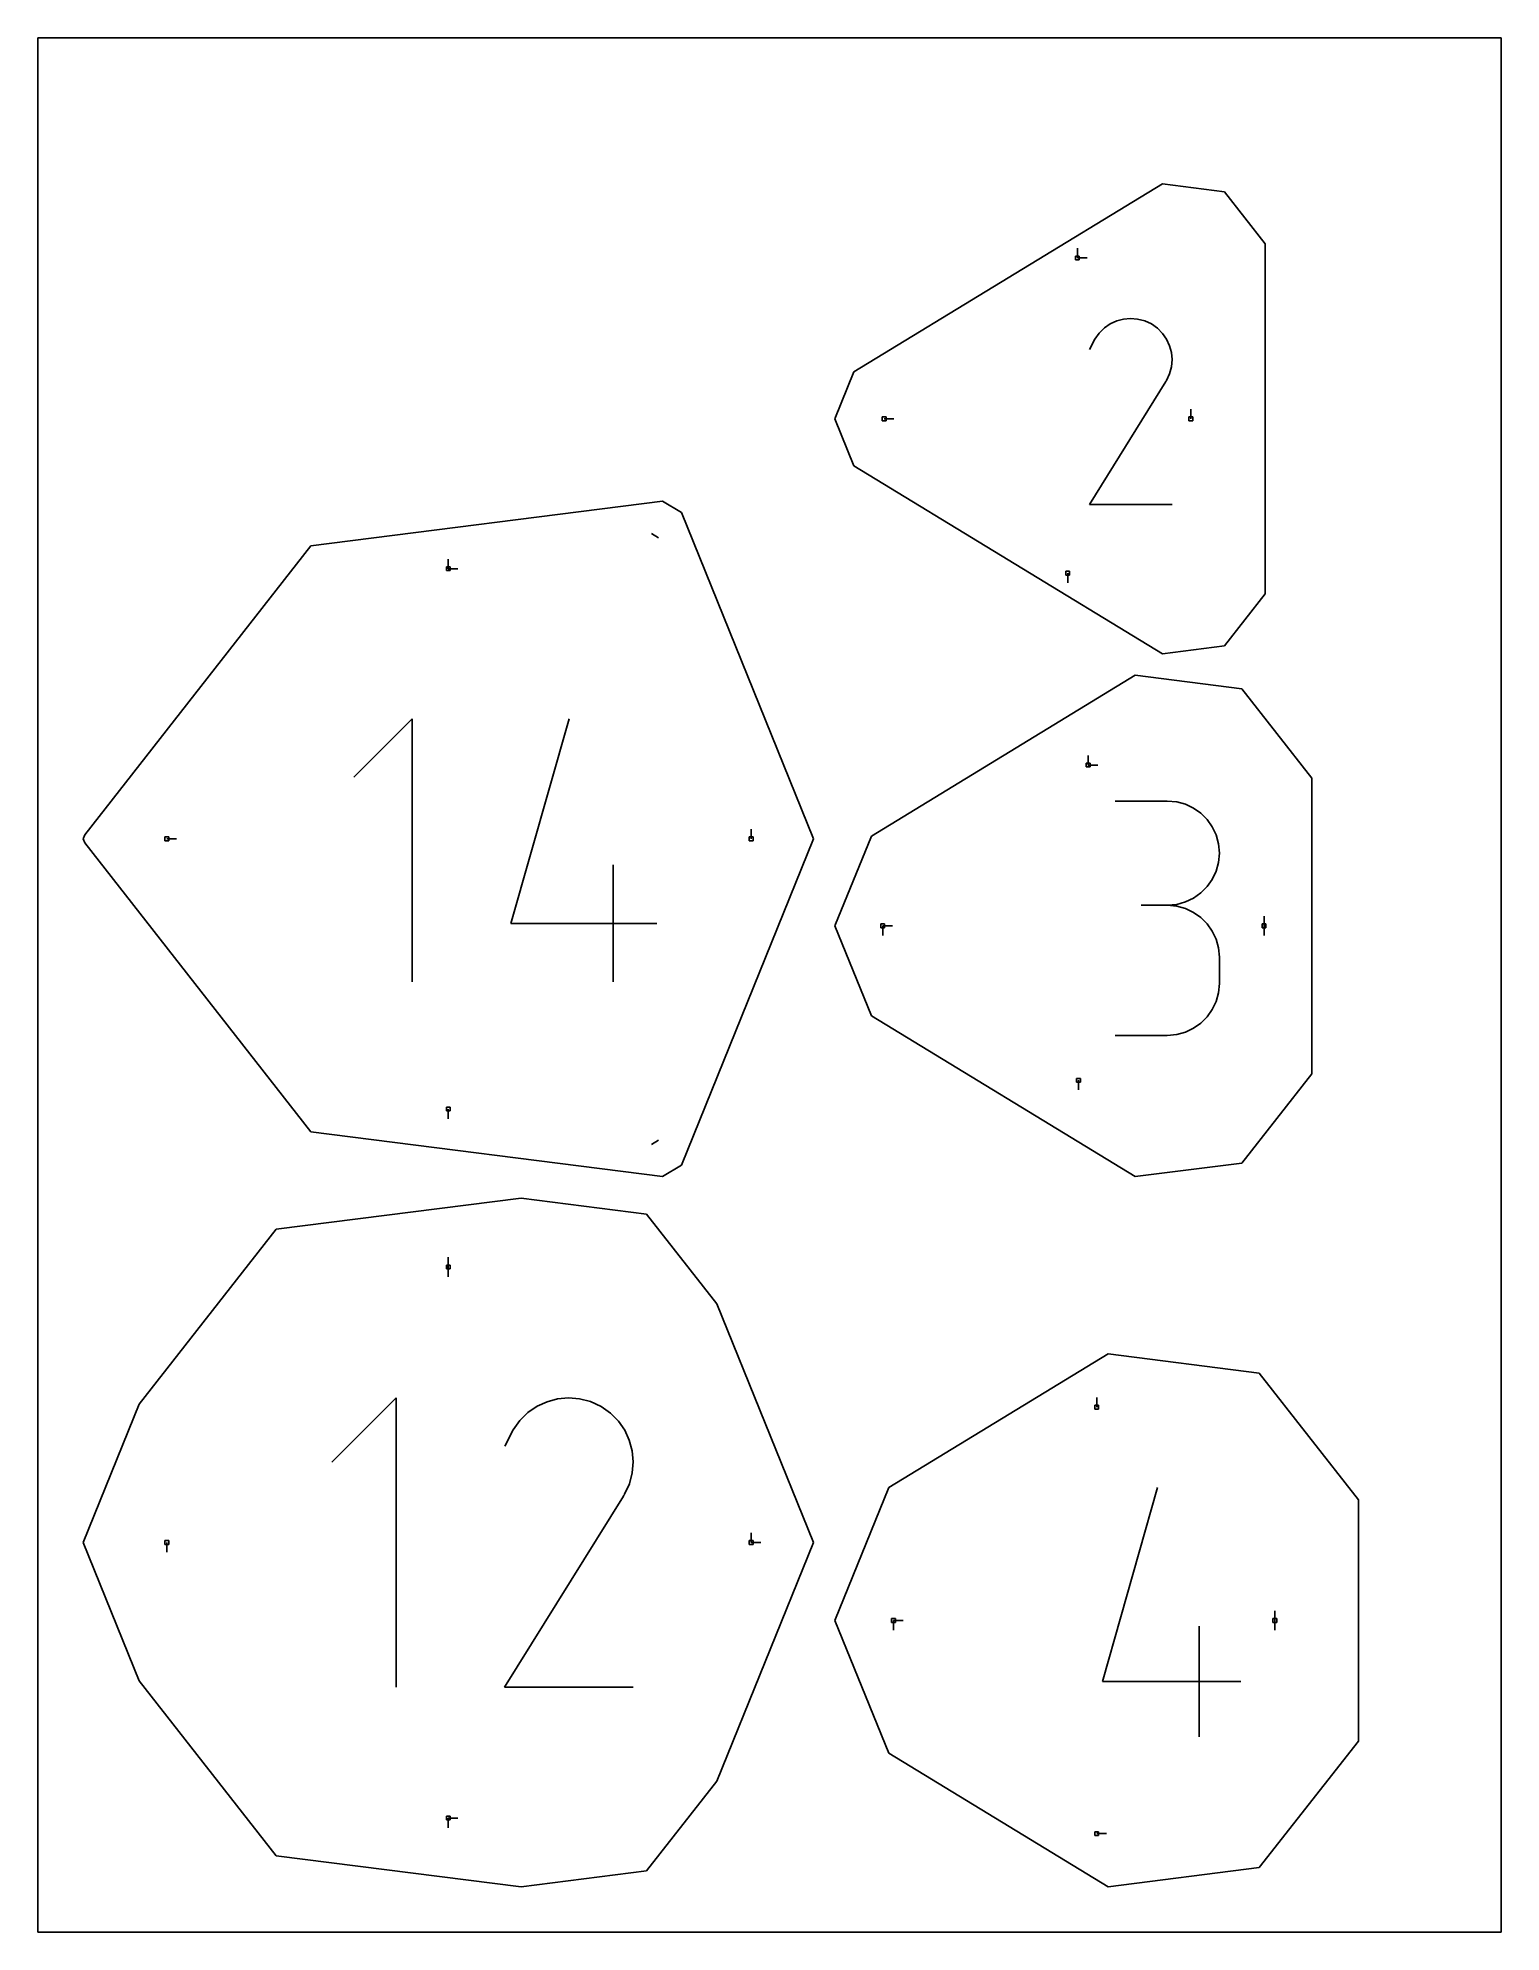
# Model space of a CAD drawing. Extents: x 0 to 8.5, y 0 to 11.
import ezdxf

# ---------------------------------------------------------------- set-up
doc = ezdxf.new("R2010")
doc.units = 0

msp = doc.modelspace()

# ---------------------------------------------------------------- linework, layer by layer
at = {"layer": 'annotation', "color": 1}
for p, q in [((6.038306, 9.721948), (6.038306, 9.778198)), ((6.038306, 9.721948), (6.038306, 9.778198)), ((6.038306, 9.778198), (6.038306, 9.721948)), ((6.038306, 9.721948), (6.094556, 9.721948)), ((6.266934, 9.356084), (6.229689, 9.338918)), ((6.306436, 9.366682), (6.266934, 9.356084)), ((6.347284, 9.370475), (6.306436, 9.366682)), ((6.388564, 9.367225), (6.347284, 9.370475)), ((6.429366, 9.356697), (6.388564, 9.367225)), ((6.468777, 9.338652), (6.429366, 9.356697)), ((6.140622, 9.250381), (6.109121, 9.189953)), ((6.165621, 9.28583), (6.140622, 9.250381)), ((6.195614, 9.315421), (6.165621, 9.28583)), ((6.229689, 9.338918), (6.195614, 9.315421)), ((6.504026, 9.313622), (6.468777, 9.338652)), ((6.468777, 9.338652), (6.468777, 9.338652)), ((6.533498, 9.283586), (6.504026, 9.313622)), ((6.556931, 9.249465), (6.533498, 9.283586)), ((6.574062, 9.212179), (6.556931, 9.249465)), ((6.584631, 9.172649), (6.574062, 9.212179)), ((6.588374, 9.131795), (6.584631, 9.172649)), ((6.58503, 9.090538), (6.588374, 9.131795)), ((6.556032, 9.010497), (6.574337, 9.049799)), ((6.574337, 9.049799), (6.58503, 9.090538)), ((6.108443, 8.290236), (6.551765, 9.003926)), ((6.551765, 9.003926), (6.552295, 9.004582)), ((6.551765, 9.003926), (6.551765, 9.003926)), ((6.552295, 9.004582), (6.552803, 9.005243)), ((6.552803, 9.005243), (6.553293, 9.005916)), ((6.553293, 9.005916), (6.553767, 9.006605)), ((6.553767, 9.006605), (6.55423, 9.007316)), ((6.55423, 9.007316), (6.554685, 9.008056)), ((6.554685, 9.008056), (6.555135, 9.008829)), ((6.555135, 9.008829), (6.555583, 9.009641)), ((6.555583, 9.009641), (6.556032, 9.010497)), ((6.556032, 9.010497), (6.556032, 9.010497)), ((6.69771, 8.787749), (6.69771, 8.843999)), ((4.915899, 8.787749), (4.972149, 8.787749)), ((6.588211, 8.290236), (6.108443, 8.290236)), ((3.605759, 8.09732), (3.563855, 8.122847)), ((2.383989, 7.91748), (2.383989, 7.97373)), ((2.383989, 7.91748), (2.383989, 7.97373)), ((2.383989, 7.97373), (2.383989, 7.91748)), ((2.383989, 7.91748), (2.440239, 7.91748)), ((5.982056, 7.89105), (5.982056, 7.8348)), ((2.174631, 7.046109), (1.83502, 6.706403)), ((2.174631, 5.518484), (2.174631, 7.046109)), ((2.747442, 5.858095), (3.08619, 7.046109)), ((6.101, 6.777412), (6.101, 6.833662)), ((6.101, 6.777412), (6.101, 6.833662)), ((6.101, 6.833662), (6.101, 6.777412)), ((6.101, 6.777412), (6.15725, 6.777412)), ((6.560869, 6.568469), (6.258269, 6.568469)), ((6.615292, 6.563584), (6.560869, 6.568469)), ((6.666503, 6.549506), (6.615292, 6.563584)), ((6.713648, 6.527102), (6.666503, 6.549506)), ((6.755878, 6.497236), (6.713648, 6.527102)), ((6.792339, 6.460775), (6.755878, 6.497236)), ((4.143875, 6.3486), (4.143875, 6.40485)), ((6.822181, 6.418585), (6.792339, 6.460775)), ((6.844551, 6.371531), (6.822181, 6.418585)), ((0.749492, 6.3486), (0.805742, 6.3486)), ((6.858597, 6.32048), (6.844551, 6.371531)), ((6.863469, 6.266296), (6.858597, 6.32048)), ((3.341401, 5.518484), (3.341401, 6.196939)), ((6.822181, 6.113405), (6.844551, 6.160608)), ((6.844551, 6.160608), (6.858597, 6.211858)), ((6.858597, 6.211858), (6.863469, 6.266296)), ((6.863469, 6.266296), (6.863469, 6.266296)), ((6.755878, 6.034576), (6.792339, 6.071109)), ((6.792339, 6.071109), (6.822181, 6.113405)), ((6.560869, 5.963269), (6.409355, 5.963269)), ((6.409355, 5.963269), (6.560869, 5.963269)), ((6.560869, 5.963269), (6.615292, 5.968155)), ((6.615292, 5.958384), (6.560869, 5.963269)), ((6.560869, 5.963269), (6.560869, 5.963269)), ((6.615292, 5.968155), (6.666503, 5.982241)), ((6.666503, 5.944306), (6.615292, 5.958384)), ((6.666503, 5.982241), (6.713648, 6.004667)), ((6.713648, 5.921902), (6.666503, 5.944306)), ((6.713648, 6.004667), (6.755878, 6.034576)), ((3.595654, 5.858095), (2.747442, 5.858095)), ((4.907401, 5.843213), (4.963651, 5.843213)), ((4.907401, 5.843213), (4.963651, 5.843213)), ((4.963651, 5.843213), (4.907401, 5.843213)), ((4.907401, 5.843213), (4.907401, 5.786963)), ((6.755878, 5.892036), (6.713648, 5.921902)), ((6.792339, 5.855575), (6.755878, 5.892036)), ((6.822181, 5.813385), (6.792339, 5.855575)), ((7.122785, 5.843213), (7.122785, 5.899463)), ((7.122785, 5.843213), (7.122785, 5.899463)), ((7.122785, 5.899463), (7.122785, 5.843213)), ((7.122785, 5.843213), (7.122785, 5.786963)), ((6.844551, 5.766331), (6.822181, 5.813385)), ((6.858597, 5.715279), (6.844551, 5.766331)), ((6.863469, 5.661096), (6.858597, 5.715279)), ((6.863469, 5.509582), (6.863469, 5.661096)), ((6.863469, 5.661096), (6.863469, 5.661096)), ((6.858597, 5.455376), (6.863469, 5.509582)), ((6.822181, 5.357255), (6.844551, 5.404312)), ((6.844551, 5.404312), (6.858597, 5.455376)), ((6.755878, 5.278614), (6.792339, 5.315068)), ((6.792339, 5.315068), (6.822181, 5.357255)), ((6.258269, 5.207409), (6.560869, 5.207409)), ((6.560869, 5.207409), (6.615292, 5.212291)), ((6.560869, 5.207409), (6.560869, 5.207409)), ((6.615292, 5.212291), (6.666503, 5.226362)), ((6.666503, 5.226362), (6.713648, 5.248757)), ((6.713648, 5.248757), (6.755878, 5.278614)), ((6.04475, 4.946513), (6.04475, 4.890263)), ((2.383989, 4.77972), (2.383989, 4.72347)), ((3.563854, 4.574353), (3.60576, 4.599881)), ((2.383989, 3.8625), (2.383989, 3.91875)), ((2.383989, 3.8625), (2.383989, 3.91875)), ((2.383989, 3.91875), (2.383989, 3.8625)), ((2.383989, 3.8625), (2.383989, 3.80625)), ((2.081177, 3.102694), (1.707605, 2.729017)), ((2.081177, 1.422306), (2.081177, 3.102694)), ((2.957934, 3.080268), (2.899999, 3.053565)), ((3.019382, 3.096753), (2.957934, 3.080268)), ((3.082922, 3.102653), (3.019382, 3.096753)), ((3.147137, 3.097598), (3.082922, 3.102653)), ((3.210606, 3.08122), (3.147137, 3.097598)), ((3.271911, 3.053151), (3.210606, 3.08122)), ((6.150584, 3.048182), (6.150584, 3.104432)), ((2.800338, 2.970983), (2.761451, 2.915841)), ((2.846994, 3.017014), (2.800338, 2.970983)), ((2.899999, 3.053565), (2.846994, 3.017014)), ((3.326743, 3.014216), (3.271911, 3.053151)), ((3.271911, 3.053151), (3.271911, 3.053151)), ((3.372587, 2.967494), (3.326743, 3.014216)), ((2.761451, 2.915841), (2.71245, 2.821843)), ((3.409038, 2.914417), (3.372587, 2.967494)), ((3.435687, 2.856417), (3.409038, 2.914417)), ((3.452127, 2.794926), (3.435687, 2.856417)), ((3.45795, 2.731376), (3.452127, 2.794926)), ((3.436114, 2.603827), (3.452748, 2.667199)), ((3.452748, 2.667199), (3.45795, 2.731376)), ((2.711396, 1.422293), (3.401002, 2.53247)), ((3.401002, 2.53247), (3.401826, 2.53349)), ((3.401002, 2.53247), (3.401002, 2.53247)), ((3.401826, 2.53349), (3.402617, 2.534518)), ((3.402617, 2.534518), (3.403379, 2.535565)), ((3.403379, 2.535565), (3.404117, 2.536637)), ((3.404117, 2.536637), (3.404838, 2.537744)), ((3.404838, 2.537744), (3.405545, 2.538894)), ((3.405545, 2.538894), (3.406244, 2.540096)), ((3.406244, 2.540096), (3.406941, 2.541359)), ((3.406941, 2.541359), (3.407641, 2.542691)), ((3.407641, 2.542691), (3.436114, 2.603827)), ((3.407641, 2.542691), (3.407641, 2.542691)), ((6.183514, 1.456183), (6.504761, 2.582818)), ((4.143875, 2.2625), (4.143875, 2.31875)), ((4.143875, 2.2625), (4.143875, 2.31875)), ((4.143875, 2.31875), (4.143875, 2.2625)), ((0.749492, 2.2625), (0.749492, 2.20625)), ((4.143875, 2.2625), (4.200125, 2.2625)), ((4.970095, 1.810101), (5.026345, 1.810101)), ((4.970095, 1.810101), (5.026345, 1.810101)), ((5.026345, 1.810101), (4.970095, 1.810101)), ((4.970095, 1.810101), (4.970095, 1.753851)), ((6.746787, 1.134119), (6.746787, 1.777521)), ((7.185479, 1.810101), (7.185479, 1.866351)), ((7.185479, 1.810101), (7.185479, 1.866351)), ((7.185479, 1.866351), (7.185479, 1.810101)), ((7.185479, 1.810101), (7.185479, 1.753851)), ((6.987903, 1.456183), (6.183514, 1.456183)), ((3.457696, 1.422293), (2.711396, 1.422293)), ((2.383989, 0.6625), (2.440239, 0.6625)), ((2.383989, 0.6625), (2.440239, 0.6625)), ((2.440239, 0.6625), (2.383989, 0.6625)), ((2.383989, 0.6625), (2.383989, 0.60625)), ((6.150584, 0.57202), (6.206834, 0.57202))]:
    msp.add_line(p, q, dxfattribs=at)
at = {"layer": 'boundary', "color": 5}
for p, q in [((6.532696, 10.151573), (4.740764, 9.059948)), ((6.89255, 10.105727), (6.532696, 10.151573)), ((7.128725, 9.804302), (6.89255, 10.105727)), ((7.128725, 7.771197), (7.128725, 9.804302)), ((4.740764, 9.059948), (4.630478, 8.787749)), ((4.630478, 8.787749), (4.740764, 8.51555)), ((4.740764, 8.51555), (6.532696, 7.423925)), ((3.628376, 8.3097), (1.586161, 8.049516)), ((3.737946, 8.242951), (3.628376, 8.3097)), ((4.505478, 6.3486), (3.737946, 8.242951)), ((1.586161, 8.049516), (0.272195, 6.372527)), ((6.89255, 7.469772), (7.128725, 7.771197)), ((6.532696, 7.423925), (6.89255, 7.469772)), ((6.374986, 7.298925), (4.841879, 6.364973)), ((6.993665, 7.220104), (6.374986, 7.298925)), ((7.399708, 6.701879), (6.993665, 7.220104)), ((7.399708, 4.984546), (7.399708, 6.701879)), ((0.272195, 6.372527), (0.2625, 6.3486)), ((0.2625, 6.3486), (0.272195, 6.324672)), ((0.272195, 6.324672), (1.586161, 4.647684)), ((3.737946, 4.454249), (4.505478, 6.3486)), ((4.841879, 6.364973), (4.630478, 5.843213)), ((4.630478, 5.843213), (4.841879, 5.321452)), ((4.841879, 5.321452), (6.374986, 4.3875)), ((6.993665, 4.466322), (7.399708, 4.984546)), ((1.586161, 4.647684), (3.628376, 4.3875)), ((3.628376, 4.3875), (3.737946, 4.454249)), ((6.374986, 4.3875), (6.993665, 4.466322)), ((2.806639, 4.2625), (1.383932, 4.081243)), ((3.535717, 4.169613), (2.806639, 4.2625)), ((1.383932, 4.081243), (0.587616, 3.06492)), ((3.943797, 3.64879), (3.535717, 4.169613)), ((4.505478, 2.2625), (3.943797, 3.64879)), ((6.217276, 3.357702), (4.942994, 2.581424)), ((7.094779, 3.245906), (6.217276, 3.357702)), ((7.670691, 2.510882), (7.094779, 3.245906)), ((0.587616, 3.06492), (0.2625, 2.2625)), ((4.942994, 2.581424), (4.630478, 1.810101)), ((7.670691, 1.10932), (7.670691, 2.510882)), ((0.2625, 2.2625), (0.587616, 1.46008)), ((3.943797, 0.87621), (4.505478, 2.2625)), ((4.630478, 1.810101), (4.942994, 1.038779)), ((0.587616, 1.46008), (1.383932, 0.443757)), ((7.094779, 0.374297), (7.670691, 1.10932)), ((4.942994, 1.038779), (6.217276, 0.2625)), ((3.535717, 0.355387), (3.943797, 0.87621)), ((1.383932, 0.443757), (2.806639, 0.2625)), ((2.806639, 0.2625), (3.535717, 0.355387)), ((6.217276, 0.2625), (7.094779, 0.374297))]:
    msp.add_line(p, q, dxfattribs=at)
at = {"layer": 'frame', "color": 5}
for p, q in [((8.5, 11), (0, 11)), ((0, 11), (0, 0)), ((8.5, 0), (8.5, 11)), ((0, 0), (8.5, 0))]:
    msp.add_line(p, q, dxfattribs=at)
at = {"layer": 'hole', "color": 5}
for p, q in [((6.049556, 9.733198), (6.027056, 9.733198)), ((6.027056, 9.733198), (6.027056, 9.710698)), ((6.027056, 9.710698), (6.049556, 9.710698)), ((6.049556, 9.710698), (6.049556, 9.733198)), ((4.927149, 8.798999), (4.904649, 8.798999)), ((4.904649, 8.798999), (4.904649, 8.776499)), ((4.904649, 8.776499), (4.927149, 8.776499)), ((4.927149, 8.776499), (4.927149, 8.798999)), ((6.70896, 8.798999), (6.68646, 8.798999)), ((6.68646, 8.798999), (6.68646, 8.776499)), ((6.68646, 8.776499), (6.70896, 8.776499)), ((6.70896, 8.776499), (6.70896, 8.798999)), ((2.395239, 7.92873), (2.372739, 7.92873)), ((2.372739, 7.92873), (2.372739, 7.90623)), ((2.395239, 7.90623), (2.395239, 7.92873)), ((2.372739, 7.90623), (2.395239, 7.90623)), ((5.993306, 7.9023), (5.970806, 7.9023)), ((5.970806, 7.9023), (5.970806, 7.8798)), ((5.970806, 7.8798), (5.993306, 7.8798)), ((5.993306, 7.8798), (5.993306, 7.9023)), ((6.11225, 6.788662), (6.08975, 6.788662)), ((6.08975, 6.788662), (6.08975, 6.766162)), ((6.08975, 6.766162), (6.11225, 6.766162)), ((6.11225, 6.766162), (6.11225, 6.788662)), ((0.760742, 6.35985), (0.738242, 6.35985)), ((0.738242, 6.35985), (0.738242, 6.33735)), ((0.738242, 6.33735), (0.760742, 6.33735)), ((0.760742, 6.33735), (0.760742, 6.35985)), ((4.155125, 6.35985), (4.132625, 6.35985)), ((4.132625, 6.35985), (4.132625, 6.33735)), ((4.132625, 6.33735), (4.155125, 6.33735)), ((4.155125, 6.33735), (4.155125, 6.35985)), ((4.918651, 5.854463), (4.896151, 5.854463)), ((4.896151, 5.854463), (4.896151, 5.831963)), ((4.896151, 5.831963), (4.918651, 5.831963)), ((4.918651, 5.831963), (4.918651, 5.854463)), ((7.134035, 5.854463), (7.111535, 5.854463)), ((7.111535, 5.854463), (7.111535, 5.831963)), ((7.111535, 5.831963), (7.134035, 5.831963)), ((7.134035, 5.831963), (7.134035, 5.854463)), ((6.056, 4.957763), (6.0335, 4.957763)), ((6.0335, 4.957763), (6.0335, 4.935263)), ((6.056, 4.935263), (6.056, 4.957763)), ((6.0335, 4.935263), (6.056, 4.935263)), ((2.395239, 4.79097), (2.372739, 4.79097)), ((2.372739, 4.79097), (2.372739, 4.76847)), ((2.372739, 4.76847), (2.395239, 4.76847)), ((2.395239, 4.76847), (2.395239, 4.79097)), ((2.395239, 3.87375), (2.372739, 3.87375)), ((2.372739, 3.87375), (2.372739, 3.85125)), ((2.372739, 3.85125), (2.395239, 3.85125)), ((2.395239, 3.85125), (2.395239, 3.87375)), ((6.161834, 3.059432), (6.139334, 3.059432)), ((6.139334, 3.059432), (6.139334, 3.036932)), ((6.139334, 3.036932), (6.161834, 3.036932)), ((6.161834, 3.036932), (6.161834, 3.059432)), ((0.760742, 2.27375), (0.738242, 2.27375)), ((0.738242, 2.27375), (0.738242, 2.25125)), ((0.738242, 2.25125), (0.760742, 2.25125)), ((0.760742, 2.25125), (0.760742, 2.27375)), ((4.155125, 2.27375), (4.132625, 2.27375)), ((4.132625, 2.27375), (4.132625, 2.25125)), ((4.132625, 2.25125), (4.155125, 2.25125)), ((4.155125, 2.25125), (4.155125, 2.27375)), ((4.981345, 1.821351), (4.958845, 1.821351)), ((4.958845, 1.821351), (4.958845, 1.798851)), ((4.958845, 1.798851), (4.981345, 1.798851)), ((4.981345, 1.798851), (4.981345, 1.821351)), ((7.196729, 1.821351), (7.174229, 1.821351)), ((7.174229, 1.821351), (7.174229, 1.798851)), ((7.174229, 1.798851), (7.196729, 1.798851)), ((7.196729, 1.798851), (7.196729, 1.821351)), ((2.395239, 0.67375), (2.372739, 0.67375)), ((2.372739, 0.67375), (2.372739, 0.65125)), ((2.395239, 0.65125), (2.395239, 0.67375)), ((2.372739, 0.65125), (2.395239, 0.65125)), ((6.161834, 0.58327), (6.139334, 0.58327)), ((6.139334, 0.58327), (6.139334, 0.56077)), ((6.139334, 0.56077), (6.161834, 0.56077)), ((6.161834, 0.56077), (6.161834, 0.58327))]:
    msp.add_line(p, q, dxfattribs=at)

doc.saveas('drawing.dxf')
